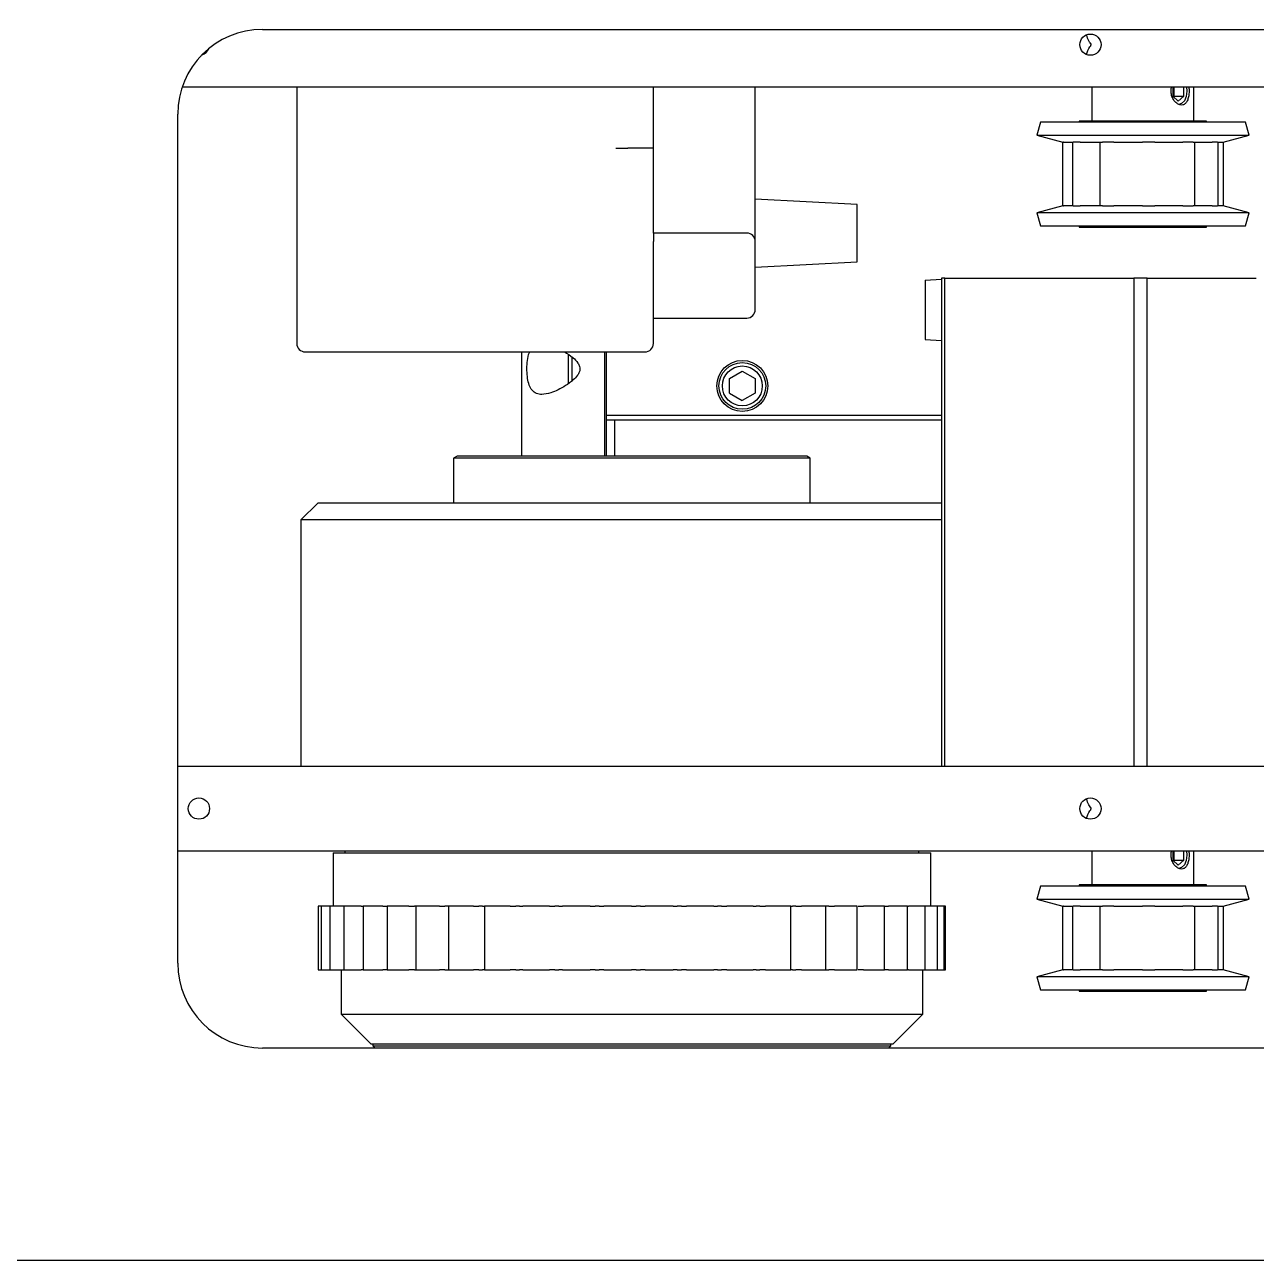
# Model space of a CAD drawing. Extents: x 500 to 100500, y -14500 to 21140.
# Drawn here: x 13633.2 to 13778.3, y -9829 to -9683.5 of the extents above; entities that cross this region are included whole.
import ezdxf

# ---------------------------------------------------------------- set-up
doc = ezdxf.new("R2010")
doc.units = 0
doc.linetypes.add('CENTER', pattern=[10.16, 6.35, -1.27, 1.27, -1.27])
doc.layers.get('0').update_dxf_attribs({"linetype": 'CONTINUOUS'})
doc.layers.add('Center', color=1, linetype='CENTER')
doc.layers.add('D', color=7, linetype='CONTINUOUS')

# ---------------------------------------------------------------- blocks, each defined once
blk = doc.blocks.new('KJVision R')
at = {"color": 2, "linetype": 'Continuous', "lineweight": 25}
for p, q in [((10094.4, -70940.14, 54.87), (10294.4, -70940.14, 54.87)), ((10227.9, -70946.93, 54.87), (10085, -70946.93, 54.87)), ((10098.43, -70946.93, 54.87), (10098.43, -70953.14, 54.87)), ((10140.43, -70964.14, 54.87), (10140.43, -70946.93, 54.87)), ((10152.43, -70965.14, 54.87), (10152.43, -70946.93, 54.87)), ((10192.08, -70946.93, 54.87), (10192.08, -70950.93, 54.87)), ((10201.59, -70946.93, 54.87), (10201.59, -70948, 54.87)), ((10201.76, -70947.43, 54.87), (10201.76, -70946.93, 54.87)), ((10202.9, -70948, 54.87), (10202.9, -70946.93, 54.87)), ((10204.08, -70950.93, 54.87), (10204.08, -70946.93, 54.87)), ((10201.59, -70948, 54.87), (10202.25, -70948.58, 54.87)), ((10201.68, -70948.08, 54.87), (10201.76, -70948, 54.87)), ((10201.76, -70948, 54.87), (10201.76, -70947.43, 54.87)), ((10201.76, -70948, 54.87), (10202.9, -70948, 54.87)), ((10202.25, -70948.58, 54.87), (10202.9, -70948, 54.87)), ((10203.12, -70948.24, 54.87), (10203.13, -70948.22, 54.87)), ((10084.4, -71050.14, 54.87), (10084.4, -70950.14, 54.87)), ((10186, -70951.06, 54.87), (10185.58, -70952.61, 54.87)), ((10210.17, -70951.06, 54.87), (10186, -70951.06, 54.87)), ((10190.58, -70950.93, 54.87), (10190.58, -70951.06, 54.87)), ((10205.58, -70950.93, 54.87), (10190.58, -70950.93, 54.87)), ((10205.58, -70951.06, 54.87), (10205.58, -70950.93, 54.87)), ((10210.58, -70952.61, 54.87), (10210.17, -70951.06, 54.87)), ((10185.58, -70952.61, 54.87), (10188.63, -70953.43, 54.87)), ((10185.58, -70952.61, 54.87), (10210.58, -70952.61, 54.87)), ((10207.53, -70953.43, 54.87), (10210.58, -70952.61, 54.87)), ((10136.01, -70954.14, 54.87), (10137.43, -70954.14, 54.87)), ((10140.43, -70954.14, 54.87), (10137.43, -70954.14, 54.87)), ((10188.74, -70953.43, 54.87), (10188.63, -70953.43, 54.87)), ((10188.63, -70960.93, 54.87), (10188.63, -70953.43, 54.87)), ((10188.74, -70953.43, 54.87), (10189.88, -70953.43, 54.87)), ((10189.8, -70953.43, 54.87), (10189.8, -70960.93, 54.87)), ((10190.7, -70953.43, 54.87), (10189.88, -70953.43, 54.87)), ((10190.7, -70953.43, 54.87), (10193.32, -70953.43, 54.87)), ((10193.02, -70953.43, 54.87), (10193.02, -70960.93, 54.87)), ((10194.64, -70953.43, 54.87), (10193.32, -70953.43, 54.87)), ((10194.64, -70953.43, 54.87), (10198.04, -70953.43, 54.87)), ((10199.5, -70953.43, 54.87), (10198.04, -70953.43, 54.87)), ((10199.5, -70953.43, 54.87), (10202.77, -70953.43, 54.87)), ((10203.98, -70953.43, 54.87), (10202.77, -70953.43, 54.87)), ((10203.98, -70953.43, 54.87), (10206.24, -70953.43, 54.87)), ((10204.21, -70960.93, 54.87), (10204.21, -70953.43, 54.87)), ((10206.88, -70953.43, 54.87), (10206.24, -70953.43, 54.87)), ((10206.88, -70953.43, 54.87), (10207.53, -70953.43, 54.87)), ((10206.93, -70960.93, 54.87), (10206.93, -70953.43, 54.87)), ((10207.53, -70953.43, 54.87), (10207.53, -70960.93, 54.87)), ((10098.43, -70954.87, 54.87), (10098.43, -70977.14, 54.87)), ((10164.43, -70960.77, 54.87), (10152.43, -70960.14, 54.87)), ((10164.43, -70967.51, 54.87), (10164.43, -70960.77, 54.87)), ((10188.63, -70960.93, 54.87), (10185.58, -70961.74, 54.87)), ((10185.58, -70961.74, 54.87), (10186, -70963.29, 54.87)), ((10210.58, -70961.74, 54.87), (10185.58, -70961.74, 54.87)), ((10188.63, -70960.93, 54.87), (10188.74, -70960.93, 54.87)), ((10189.88, -70960.93, 54.87), (10188.74, -70960.93, 54.87)), ((10189.88, -70960.93, 54.87), (10190.7, -70960.93, 54.87)), ((10193.32, -70960.93, 54.87), (10190.7, -70960.93, 54.87)), ((10193.32, -70960.93, 54.87), (10194.64, -70960.93, 54.87)), ((10198.04, -70960.93, 54.87), (10194.64, -70960.93, 54.87)), ((10198.04, -70960.93, 54.87), (10199.5, -70960.93, 54.87)), ((10202.77, -70960.93, 54.87), (10199.5, -70960.93, 54.87)), ((10202.77, -70960.93, 54.87), (10203.98, -70960.93, 54.87)), ((10206.24, -70960.93, 54.87), (10203.98, -70960.93, 54.87)), ((10206.24, -70960.93, 54.87), (10206.88, -70960.93, 54.87)), ((10207.53, -70960.93, 54.87), (10206.88, -70960.93, 54.87)), ((10210.58, -70961.74, 54.87), (10207.53, -70960.93, 54.87)), ((10210.17, -70963.29, 54.87), (10210.58, -70961.74, 54.87)), ((10140.43, -70964.14, 54.87), (10140.43, -70965.14, 54.87)), ((10151.43, -70964.14, 54.87), (10140.43, -70964.14, 54.87)), ((10186, -70963.29, 54.87), (10210.17, -70963.29, 54.87)), ((10190.58, -70963.29, 54.87), (10190.58, -70963.43, 54.87)), ((10190.58, -70963.43, 54.87), (10205.58, -70963.43, 54.87)), ((10205.58, -70963.43, 54.87), (10205.58, -70963.29, 54.87)), ((10140.43, -70973.14, 54.87), (10140.43, -70965.14, 54.87)), ((10152.43, -70973.14, 54.87), (10152.43, -70965.14, 54.87)), ((10152.43, -70968.14, 54.87), (10164.43, -70967.51, 54.87)), ((10172.44, -70969.69, 54.87), (10174.34, -70969.57, 54.87)), ((10172.44, -70969.69, 54.87), (10172.44, -70976.66, 54.87)), ((10174.34, -70969.43, 54.87), (10174.34, -71026.93, 54.87)), ((10174.76, -70969.43, 54.87), (10174.34, -70969.43, 54.87)), ((10174.76, -71026.93, 54.87), (10174.76, -70969.43, 54.87)), ((10174.76, -70969.43, 54.87), (10197.01, -70969.43, 54.87)), ((10197.01, -70969.43, 54.87), (10197.01, -71026.93, 54.87)), ((10198.59, -70969.43, 54.87), (10197.01, -70969.43, 54.87)), ((10198.59, -71026.93, 54.87), (10198.59, -70969.43, 54.87)), ((10198.59, -70969.43, 54.87), (10211.43, -70969.43, 54.87)), ((10140.43, -70974.14, 54.87), (10140.43, -70973.14, 54.87)), ((10140.43, -70977.14, 54.87), (10140.43, -70974.14, 54.87)), ((10140.43, -70974.14, 54.87), (10151.43, -70974.14, 54.87)), ((10172.44, -70976.66, 54.87), (10174.34, -70976.78, 54.87)), ((10101.43, -70978.14, 54.87), (10137.43, -70978.14, 54.87)), ((10124.9, -70978.14, 54.87), (10124.9, -70990.43, 54.87)), ((10130.4, -70978.42, 54.87), (10130.4, -70981.88, 54.87)), ((10130.8, -70978.68, 54.87), (10130.8, -70981.6, 54.87)), ((10134.7, -70990.43, 54.87), (10134.7, -70978.14, 54.87)), ((10134.9, -70985.64, 54.87), (10134.9, -70978.14, 54.87)), ((10149.4, -70981.27, 54.87), (10150.9, -70980.4, 54.87)), ((10150.9, -70980.4, 54.87), (10152.4, -70981.27, 54.87)), ((10149.4, -70983, 54.87), (10149.4, -70981.27, 54.87)), ((10152.4, -70981.27, 54.87), (10152.4, -70983, 54.87)), ((10149.4, -70983, 54.87), (10150.9, -70983.87, 54.87)), ((10152.4, -70983, 54.87), (10150.9, -70983.87, 54.87)), ((10134.9, -70986.14, 54.87), (10134.9, -70985.64, 54.87)), ((10174.34, -70985.64, 54.87), (10134.9, -70985.64, 54.87)), ((10134.9, -70990.43, 54.87), (10134.9, -70986.14, 54.87)), ((10134.9, -70986.14, 54.87), (10135.9, -70986.14, 54.87)), ((10135.9, -70986.14, 54.87), (10174.34, -70986.14, 54.87)), ((10135.9, -70990.43, 54.87), (10135.9, -70986.14, 54.87)), ((10117.3, -70990.43, 54.87), (10116.9, -70990.66, 54.87)), ((10116.9, -70990.66, 54.87), (10116.9, -70995.93, 54.87)), ((10158.9, -70990.66, 54.87), (10116.9, -70990.66, 54.87)), ((10136.93, -70990.43, 54.87), (10117.3, -70990.43, 54.87)), ((10158.49, -70990.43, 54.87), (10136.93, -70990.43, 54.87)), ((10158.9, -70990.66, 54.87), (10158.49, -70990.43, 54.87)), ((10158.9, -70995.93, 54.87), (10158.9, -70990.66, 54.87)), ((10100.9, -70995.93, 54.87), (10098.9, -70997.93, 54.87)), ((10137.9, -70995.93, 54.87), (10100.9, -70995.93, 54.87)), ((10174.34, -70995.93, 54.87), (10137.9, -70995.93, 54.87)), ((10098.9, -70997.93, 54.87), (10098.9, -71026.93, 54.87)), ((10174.34, -70997.93, 54.87), (10098.9, -70997.93, 54.87)), ((10084.4, -71026.93, 54.87), (10227.9, -71026.93, 54.87)), ((10227.9, -71036.93, 54.87), (10084.4, -71036.93, 54.87)), ((10102.7, -71037.13, 54.87), (10102.7, -71043.43, 54.87)), ((10102.7, -71037.13, 54.87), (10136.24, -71037.13, 54.87)), ((10104.1, -71036.93, 54.87), (10104.1, -71037.13, 54.87)), ((10136.24, -71037.13, 54.87), (10173.1, -71037.13, 54.87)), ((10171.7, -71037.13, 54.87), (10171.7, -71036.93, 54.87)), ((10173.1, -71043.43, 54.87), (10173.1, -71037.13, 54.87)), ((10192.08, -71036.93, 54.87), (10192.08, -71040.93, 54.87)), ((10201.59, -71036.93, 54.87), (10201.59, -71038, 54.87)), ((10201.76, -71037.43, 54.87), (10201.76, -71036.93, 54.87)), ((10201.76, -71038, 54.87), (10201.76, -71037.43, 54.87)), ((10202.9, -71038, 54.87), (10202.9, -71036.93, 54.87)), ((10204.08, -71040.93, 54.87), (10204.08, -71036.93, 54.87)), ((10201.59, -71038, 54.87), (10202.25, -71038.58, 54.87)), ((10201.68, -71038.08, 54.87), (10201.76, -71038, 54.87)), ((10201.76, -71038, 54.87), (10202.9, -71038, 54.87)), ((10202.25, -71038.58, 54.87), (10202.9, -71038, 54.87)), ((10203.12, -71038.24, 54.87), (10203.13, -71038.22, 54.87)), ((10186, -71041.06, 54.87), (10185.58, -71042.61, 54.87)), ((10210.17, -71041.06, 54.87), (10186, -71041.06, 54.87)), ((10190.58, -71040.93, 54.87), (10190.58, -71041.06, 54.87)), ((10205.58, -71040.93, 54.87), (10190.58, -71040.93, 54.87)), ((10205.58, -71041.06, 54.87), (10205.58, -71040.93, 54.87)), ((10210.58, -71042.61, 54.87), (10210.17, -71041.06, 54.87)), ((10185.58, -71042.61, 54.87), (10188.63, -71043.43, 54.87)), ((10185.58, -71042.61, 54.87), (10210.58, -71042.61, 54.87)), ((10207.53, -71043.43, 54.87), (10210.58, -71042.61, 54.87)), ((10100.96, -71043.43, 54.87), (10100.96, -71050.93, 54.87)), ((10101, -71043.43, 54.87), (10100.96, -71043.43, 54.87)), ((10101.29, -71043.43, 54.87), (10101, -71043.43, 54.87)), ((10101.29, -71043.43, 54.87), (10101.29, -71050.93, 54.87)), ((10101.3, -71043.43, 54.87), (10101.29, -71043.43, 54.87)), ((10101.56, -71043.43, 54.87), (10101.3, -71043.43, 54.87)), ((10102.03, -71043.43, 54.87), (10101.56, -71043.43, 54.87)), ((10102.3, -71043.43, 54.87), (10102.03, -71043.43, 54.87)), ((10102.3, -71043.43, 54.87), (10102.3, -71050.93, 54.87)), ((10102.32, -71043.43, 54.87), (10102.3, -71043.43, 54.87)), ((10102.8, -71043.43, 54.87), (10102.32, -71043.43, 54.87)), ((10103.34, -71043.43, 54.87), (10102.8, -71043.43, 54.87)), ((10103.95, -71043.43, 54.87), (10103.34, -71043.43, 54.87)), ((10103.95, -71043.43, 54.87), (10103.95, -71050.93, 54.87)), ((10104, -71043.43, 54.87), (10103.95, -71043.43, 54.87)), ((10104.7, -71043.43, 54.87), (10104, -71043.43, 54.87)), ((10105.28, -71043.43, 54.87), (10104.7, -71043.43, 54.87)), ((10106.01, -71043.43, 54.87), (10105.28, -71043.43, 54.87)), ((10106.01, -71043.43, 54.87), (10106.23, -71043.43, 54.87)), ((10106.23, -71043.43, 54.87), (10106.23, -71050.93, 54.87)), ((10106.31, -71043.43, 54.87), (10106.23, -71043.43, 54.87)), ((10107.21, -71043.43, 54.87), (10106.31, -71043.43, 54.87)), ((10107.84, -71043.43, 54.87), (10107.21, -71043.43, 54.87)), ((10108.55, -71043.43, 54.87), (10107.84, -71043.43, 54.87)), ((10108.55, -71043.43, 54.87), (10109.08, -71043.43, 54.87)), ((10109.08, -71043.43, 54.87), (10109.08, -71050.93, 54.87)), ((10109.22, -71043.43, 54.87), (10109.08, -71043.43, 54.87)), ((10110.3, -71043.43, 54.87), (10109.22, -71043.43, 54.87)), ((10110.95, -71043.43, 54.87), (10110.3, -71043.43, 54.87)), ((10111.64, -71043.43, 54.87), (10110.95, -71043.43, 54.87)), ((10111.64, -71043.43, 54.87), (10112.28, -71043.43, 54.87)), ((10112.46, -71043.43, 54.87), (10112.28, -71043.43, 54.87)), ((10112.46, -71043.43, 54.87), (10112.46, -71050.93, 54.87)), ((10112.65, -71043.43, 54.87), (10112.46, -71043.43, 54.87)), ((10113.89, -71043.43, 54.87), (10112.65, -71043.43, 54.87)), ((10114.57, -71043.43, 54.87), (10113.89, -71043.43, 54.87)), ((10115.22, -71043.43, 54.87), (10114.57, -71043.43, 54.87)), ((10115.22, -71043.43, 54.87), (10115.87, -71043.43, 54.87)), ((10116.26, -71043.43, 54.87), (10115.87, -71043.43, 54.87)), ((10116.26, -71043.43, 54.87), (10116.3, -71043.43, 54.87)), ((10116.3, -71043.43, 54.87), (10116.3, -71050.93, 54.87)), ((10116.56, -71043.43, 54.87), (10116.3, -71043.43, 54.87)), ((10117.94, -71043.43, 54.87), (10116.56, -71043.43, 54.87)), ((10118.62, -71043.43, 54.87), (10117.94, -71043.43, 54.87)), ((10119.22, -71043.43, 54.87), (10118.62, -71043.43, 54.87)), ((10119.22, -71043.43, 54.87), (10119.87, -71043.43, 54.87)), ((10120.3, -71043.43, 54.87), (10119.87, -71043.43, 54.87)), ((10120.3, -71043.43, 54.87), (10120.54, -71043.43, 54.87)), ((10120.54, -71043.43, 54.87), (10120.54, -71050.93, 54.87)), ((10120.86, -71043.43, 54.87), (10120.54, -71043.43, 54.87)), ((10122.36, -71043.43, 54.87), (10120.86, -71043.43, 54.87)), ((10123.03, -71043.43, 54.87), (10122.36, -71043.43, 54.87)), ((10123.56, -71043.43, 54.87), (10123.03, -71043.43, 54.87)), ((10123.56, -71043.43, 54.87), (10124.21, -71043.43, 54.87)), ((10124.66, -71043.43, 54.87), (10124.21, -71043.43, 54.87)), ((10124.66, -71043.43, 54.87), (10125.05, -71043.43, 54.87)), ((10125.08, -71043.43, 54.87), (10125.05, -71043.43, 54.87)), ((10125.49, -71043.43, 54.87), (10125.08, -71043.43, 54.87)), ((10127.07, -71043.43, 54.87), (10125.49, -71043.43, 54.87)), ((10127.72, -71043.43, 54.87), (10127.07, -71043.43, 54.87)), ((10128.18, -71043.43, 54.87), (10127.72, -71043.43, 54.87)), ((10128.18, -71043.43, 54.87), (10128.81, -71043.43, 54.87)), ((10129.28, -71043.43, 54.87), (10128.81, -71043.43, 54.87)), ((10129.28, -71043.43, 54.87), (10129.73, -71043.43, 54.87)), ((10129.86, -71043.43, 54.87), (10129.73, -71043.43, 54.87)), ((10130.34, -71043.43, 54.87), (10129.86, -71043.43, 54.87)), ((10131.98, -71043.43, 54.87), (10130.34, -71043.43, 54.87)), ((10132.59, -71043.43, 54.87), (10131.98, -71043.43, 54.87)), ((10132.97, -71043.43, 54.87), (10132.59, -71043.43, 54.87)), ((10132.97, -71043.43, 54.87), (10133.57, -71043.43, 54.87)), ((10134.05, -71043.43, 54.87), (10133.57, -71043.43, 54.87)), ((10134.05, -71043.43, 54.87), (10134.57, -71043.43, 54.87)), ((10134.8, -71043.43, 54.87), (10134.57, -71043.43, 54.87)), ((10135.33, -71043.43, 54.87), (10134.8, -71043.43, 54.87)), ((10136.99, -71043.43, 54.87), (10135.33, -71043.43, 54.87)), ((10137.57, -71043.43, 54.87), (10136.99, -71043.43, 54.87)), ((10137.86, -71043.43, 54.87), (10137.57, -71043.43, 54.87)), ((10137.86, -71043.43, 54.87), (10138.41, -71043.43, 54.87)), ((10138.9, -71043.43, 54.87), (10138.41, -71043.43, 54.87)), ((10138.9, -71043.43, 54.87), (10139.46, -71043.43, 54.87)), ((10139.78, -71043.43, 54.87), (10139.46, -71043.43, 54.87)), ((10140.37, -71043.43, 54.87), (10139.78, -71043.43, 54.87)), ((10142.03, -71043.43, 54.87), (10140.37, -71043.43, 54.87)), ((10142.55, -71043.43, 54.87), (10142.03, -71043.43, 54.87)), ((10142.75, -71043.43, 54.87), (10142.55, -71043.43, 54.87)), ((10142.75, -71043.43, 54.87), (10143.24, -71043.43, 54.87)), ((10143.73, -71043.43, 54.87), (10143.24, -71043.43, 54.87)), ((10143.73, -71043.43, 54.87), (10144.33, -71043.43, 54.87)), ((10144.74, -71043.43, 54.87), (10144.33, -71043.43, 54.87)), ((10145.37, -71043.43, 54.87), (10144.74, -71043.43, 54.87)), ((10146.99, -71043.43, 54.87), (10145.37, -71043.43, 54.87)), ((10147.44, -71043.43, 54.87), (10146.99, -71043.43, 54.87)), ((10147.55, -71043.43, 54.87), (10147.44, -71043.43, 54.87)), ((10147.55, -71043.43, 54.87), (10147.98, -71043.43, 54.87)), ((10148.45, -71043.43, 54.87), (10147.98, -71043.43, 54.87)), ((10148.45, -71043.43, 54.87), (10149.08, -71043.43, 54.87)), ((10149.57, -71043.43, 54.87), (10149.08, -71043.43, 54.87)), ((10150.22, -71043.43, 54.87), (10149.57, -71043.43, 54.87)), ((10151.78, -71043.43, 54.87), (10150.22, -71043.43, 54.87)), ((10152.16, -71043.43, 54.87), (10151.78, -71043.43, 54.87)), ((10152.16, -71043.43, 54.87), (10152.16, -71043.43, 54.87)), ((10152.16, -71043.43, 54.87), (10152.52, -71043.43, 54.87)), ((10152.97, -71043.43, 54.87), (10152.52, -71043.43, 54.87)), ((10152.97, -71043.43, 54.87), (10153.62, -71043.43, 54.87)), ((10154.17, -71043.43, 54.87), (10153.62, -71043.43, 54.87)), ((10154.85, -71043.43, 54.87), (10154.17, -71043.43, 54.87)), ((10156.31, -71043.43, 54.87), (10154.85, -71043.43, 54.87)), ((10156.62, -71043.43, 54.87), (10156.31, -71043.43, 54.87)), ((10156.62, -71050.93, 54.87), (10156.62, -71043.43, 54.87)), ((10156.62, -71043.43, 54.87), (10156.8, -71043.43, 54.87)), ((10157.21, -71043.43, 54.87), (10156.8, -71043.43, 54.87)), ((10157.21, -71043.43, 54.87), (10157.87, -71043.43, 54.87)), ((10158.48, -71043.43, 54.87), (10157.87, -71043.43, 54.87)), ((10159.16, -71043.43, 54.87), (10158.48, -71043.43, 54.87)), ((10160.5, -71043.43, 54.87), (10159.16, -71043.43, 54.87)), ((10160.74, -71043.43, 54.87), (10160.5, -71043.43, 54.87)), ((10161.09, -71043.43, 54.87), (10160.72, -71043.43, 54.87)), ((10160.74, -71050.93, 54.87), (10160.74, -71043.43, 54.87)), ((10161.09, -71043.43, 54.87), (10161.74, -71043.43, 54.87)), ((10162.4, -71043.43, 54.87), (10161.74, -71043.43, 54.87)), ((10163.07, -71043.43, 54.87), (10162.4, -71043.43, 54.87)), ((10164.27, -71043.43, 54.87), (10163.07, -71043.43, 54.87)), ((10164.44, -71043.43, 54.87), (10164.27, -71043.43, 54.87)), ((10164.44, -71050.93, 54.87), (10164.44, -71043.43, 54.87)), ((10164.54, -71043.43, 54.87), (10165.17, -71043.43, 54.87)), ((10165.87, -71043.43, 54.87), (10165.17, -71043.43, 54.87)), ((10166.52, -71043.43, 54.87), (10165.87, -71043.43, 54.87)), ((10167.54, -71043.43, 54.87), (10166.52, -71043.43, 54.87)), ((10167.66, -71043.43, 54.87), (10167.54, -71043.43, 54.87)), ((10167.66, -71050.93, 54.87), (10167.66, -71043.43, 54.87)), ((10167.66, -71043.43, 54.87), (10168.1, -71043.43, 54.87)), ((10168.81, -71043.43, 54.87), (10168.1, -71043.43, 54.87)), ((10169.43, -71043.43, 54.87), (10168.81, -71043.43, 54.87)), ((10170.27, -71043.43, 54.87), (10169.43, -71043.43, 54.87)), ((10170.34, -71043.43, 54.87), (10170.27, -71043.43, 54.87)), ((10170.34, -71050.93, 54.87), (10170.34, -71043.43, 54.87)), ((10170.34, -71043.43, 54.87), (10170.46, -71043.43, 54.87)), ((10171.18, -71043.43, 54.87), (10170.46, -71043.43, 54.87)), ((10171.76, -71043.43, 54.87), (10171.18, -71043.43, 54.87)), ((10172.39, -71043.43, 54.87), (10171.76, -71043.43, 54.87)), ((10172.43, -71043.43, 54.87), (10172.39, -71043.43, 54.87)), ((10172.43, -71050.93, 54.87), (10172.43, -71043.43, 54.87)), ((10172.93, -71043.43, 54.87), (10172.43, -71043.43, 54.87)), ((10173.45, -71043.43, 54.87), (10172.93, -71043.43, 54.87)), ((10173.86, -71043.43, 54.87), (10173.45, -71043.43, 54.87)), ((10173.88, -71043.43, 54.87), (10173.86, -71043.43, 54.87)), ((10173.88, -71050.93, 54.87), (10173.88, -71043.43, 54.87)), ((10174.03, -71043.43, 54.87), (10173.88, -71043.43, 54.87)), ((10174.48, -71043.43, 54.87), (10174.03, -71043.43, 54.87)), ((10174.67, -71043.43, 54.87), (10174.48, -71043.43, 54.87)), ((10174.67, -71050.93, 54.87), (10174.67, -71043.43, 54.87)), ((10174.67, -71043.43, 54.87), (10174.67, -71043.43, 54.87)), ((10174.83, -71043.43, 54.87), (10174.67, -71043.43, 54.87)), ((10174.83, -71050.93, 54.87), (10174.83, -71043.43, 54.87)), ((10188.74, -71043.43, 54.87), (10188.63, -71043.43, 54.87)), ((10188.63, -71050.93, 54.87), (10188.63, -71043.43, 54.87)), ((10188.74, -71043.43, 54.87), (10189.88, -71043.43, 54.87)), ((10189.8, -71043.43, 54.87), (10189.8, -71050.93, 54.87)), ((10190.7, -71043.43, 54.87), (10189.88, -71043.43, 54.87)), ((10190.7, -71043.43, 54.87), (10193.32, -71043.43, 54.87)), ((10193.02, -71043.43, 54.87), (10193.02, -71050.93, 54.87)), ((10194.64, -71043.43, 54.87), (10193.32, -71043.43, 54.87)), ((10194.64, -71043.43, 54.87), (10198.04, -71043.43, 54.87)), ((10199.5, -71043.43, 54.87), (10198.04, -71043.43, 54.87)), ((10199.5, -71043.43, 54.87), (10202.77, -71043.43, 54.87)), ((10203.98, -71043.43, 54.87), (10202.77, -71043.43, 54.87)), ((10203.98, -71043.43, 54.87), (10206.24, -71043.43, 54.87)), ((10204.21, -71050.93, 54.87), (10204.21, -71043.43, 54.87)), ((10206.88, -71043.43, 54.87), (10206.24, -71043.43, 54.87)), ((10206.88, -71043.43, 54.87), (10207.53, -71043.43, 54.87)), ((10206.93, -71050.93, 54.87), (10206.93, -71043.43, 54.87)), ((10207.53, -71043.43, 54.87), (10207.53, -71050.93, 54.87)), ((10100.96, -71050.93, 54.87), (10101, -71050.93, 54.87)), ((10101, -71050.93, 54.87), (10101.29, -71050.93, 54.87)), ((10101.29, -71050.93, 54.87), (10101.3, -71050.93, 54.87)), ((10101.3, -71050.93, 54.87), (10101.56, -71050.93, 54.87)), ((10101.56, -71050.93, 54.87), (10102.03, -71050.93, 54.87)), ((10102.03, -71050.93, 54.87), (10102.3, -71050.93, 54.87)), ((10102.3, -71050.93, 54.87), (10102.32, -71050.93, 54.87)), ((10102.32, -71050.93, 54.87), (10102.8, -71050.93, 54.87)), ((10102.8, -71050.93, 54.87), (10103.34, -71050.93, 54.87)), ((10103.34, -71050.93, 54.87), (10103.95, -71050.93, 54.87)), ((10103.65, -71050.93, 54.87), (10103.65, -71056.13, 54.87)), ((10103.95, -71050.93, 54.87), (10104, -71050.93, 54.87)), ((10104, -71050.93, 54.87), (10104.7, -71050.93, 54.87)), ((10104.7, -71050.93, 54.87), (10105.28, -71050.93, 54.87)), ((10105.28, -71050.93, 54.87), (10106.01, -71050.93, 54.87)), ((10106.23, -71050.93, 54.87), (10106.01, -71050.93, 54.87)), ((10106.23, -71050.93, 54.87), (10106.31, -71050.93, 54.87)), ((10106.31, -71050.93, 54.87), (10107.21, -71050.93, 54.87)), ((10107.21, -71050.93, 54.87), (10107.84, -71050.93, 54.87)), ((10107.84, -71050.93, 54.87), (10108.55, -71050.93, 54.87)), ((10109.08, -71050.93, 54.87), (10108.55, -71050.93, 54.87)), ((10109.08, -71050.93, 54.87), (10109.22, -71050.93, 54.87)), ((10109.22, -71050.93, 54.87), (10110.3, -71050.93, 54.87)), ((10110.3, -71050.93, 54.87), (10110.95, -71050.93, 54.87)), ((10110.95, -71050.93, 54.87), (10111.64, -71050.93, 54.87)), ((10112.28, -71050.93, 54.87), (10111.64, -71050.93, 54.87)), ((10112.28, -71050.93, 54.87), (10112.46, -71050.93, 54.87)), ((10112.46, -71050.93, 54.87), (10112.65, -71050.93, 54.87)), ((10112.65, -71050.93, 54.87), (10113.89, -71050.93, 54.87)), ((10113.89, -71050.93, 54.87), (10114.57, -71050.93, 54.87)), ((10114.57, -71050.93, 54.87), (10115.22, -71050.93, 54.87)), ((10115.87, -71050.93, 54.87), (10115.22, -71050.93, 54.87)), ((10115.87, -71050.93, 54.87), (10116.26, -71050.93, 54.87)), ((10116.3, -71050.93, 54.87), (10116.26, -71050.93, 54.87)), ((10116.3, -71050.93, 54.87), (10116.56, -71050.93, 54.87)), ((10116.56, -71050.93, 54.87), (10117.94, -71050.93, 54.87)), ((10117.94, -71050.93, 54.87), (10118.62, -71050.93, 54.87)), ((10118.62, -71050.93, 54.87), (10119.22, -71050.93, 54.87)), ((10119.87, -71050.93, 54.87), (10119.22, -71050.93, 54.87)), ((10119.87, -71050.93, 54.87), (10120.3, -71050.93, 54.87)), ((10120.54, -71050.93, 54.87), (10120.3, -71050.93, 54.87)), ((10120.54, -71050.93, 54.87), (10120.86, -71050.93, 54.87)), ((10120.86, -71050.93, 54.87), (10122.36, -71050.93, 54.87)), ((10122.36, -71050.93, 54.87), (10123.03, -71050.93, 54.87)), ((10123.03, -71050.93, 54.87), (10123.56, -71050.93, 54.87)), ((10124.21, -71050.93, 54.87), (10123.56, -71050.93, 54.87)), ((10124.21, -71050.93, 54.87), (10124.66, -71050.93, 54.87)), ((10125.05, -71050.93, 54.87), (10124.66, -71050.93, 54.87)), ((10125.05, -71050.93, 54.87), (10125.08, -71050.93, 54.87)), ((10125.08, -71050.93, 54.87), (10125.49, -71050.93, 54.87)), ((10125.49, -71050.93, 54.87), (10127.07, -71050.93, 54.87)), ((10127.07, -71050.93, 54.87), (10127.72, -71050.93, 54.87)), ((10127.72, -71050.93, 54.87), (10128.18, -71050.93, 54.87)), ((10128.81, -71050.93, 54.87), (10128.18, -71050.93, 54.87)), ((10128.81, -71050.93, 54.87), (10129.28, -71050.93, 54.87)), ((10129.73, -71050.93, 54.87), (10129.28, -71050.93, 54.87)), ((10129.73, -71050.93, 54.87), (10129.86, -71050.93, 54.87)), ((10129.86, -71050.93, 54.87), (10130.34, -71050.93, 54.87)), ((10130.34, -71050.93, 54.87), (10131.98, -71050.93, 54.87)), ((10131.98, -71050.93, 54.87), (10132.59, -71050.93, 54.87)), ((10132.59, -71050.93, 54.87), (10132.97, -71050.93, 54.87)), ((10133.57, -71050.93, 54.87), (10132.97, -71050.93, 54.87)), ((10133.57, -71050.93, 54.87), (10134.05, -71050.93, 54.87)), ((10134.57, -71050.93, 54.87), (10134.05, -71050.93, 54.87)), ((10134.57, -71050.93, 54.87), (10134.8, -71050.93, 54.87)), ((10134.8, -71050.93, 54.87), (10135.33, -71050.93, 54.87)), ((10135.33, -71050.93, 54.87), (10136.99, -71050.93, 54.87)), ((10136.99, -71050.93, 54.87), (10137.57, -71050.93, 54.87)), ((10137.57, -71050.93, 54.87), (10137.86, -71050.93, 54.87)), ((10138.41, -71050.93, 54.87), (10137.86, -71050.93, 54.87)), ((10138.41, -71050.93, 54.87), (10138.9, -71050.93, 54.87)), ((10139.46, -71050.93, 54.87), (10138.9, -71050.93, 54.87)), ((10139.46, -71050.93, 54.87), (10139.78, -71050.93, 54.87)), ((10139.78, -71050.93, 54.87), (10140.37, -71050.93, 54.87)), ((10140.37, -71050.93, 54.87), (10142.03, -71050.93, 54.87)), ((10142.03, -71050.93, 54.87), (10142.55, -71050.93, 54.87)), ((10142.55, -71050.93, 54.87), (10142.75, -71050.93, 54.87)), ((10143.24, -71050.93, 54.87), (10142.75, -71050.93, 54.87)), ((10143.24, -71050.93, 54.87), (10143.73, -71050.93, 54.87)), ((10144.33, -71050.93, 54.87), (10143.73, -71050.93, 54.87)), ((10144.33, -71050.93, 54.87), (10144.74, -71050.93, 54.87)), ((10144.74, -71050.93, 54.87), (10145.37, -71050.93, 54.87)), ((10145.37, -71050.93, 54.87), (10146.99, -71050.93, 54.87)), ((10146.99, -71050.93, 54.87), (10147.44, -71050.93, 54.87)), ((10147.44, -71050.93, 54.87), (10147.55, -71050.93, 54.87)), ((10147.98, -71050.93, 54.87), (10147.55, -71050.93, 54.87)), ((10147.98, -71050.93, 54.87), (10148.45, -71050.93, 54.87)), ((10149.08, -71050.93, 54.87), (10148.45, -71050.93, 54.87)), ((10149.08, -71050.93, 54.87), (10149.57, -71050.93, 54.87)), ((10149.57, -71050.93, 54.87), (10150.22, -71050.93, 54.87)), ((10150.22, -71050.93, 54.87), (10151.78, -71050.93, 54.87)), ((10151.78, -71050.93, 54.87), (10152.16, -71050.93, 54.87)), ((10152.16, -71050.93, 54.87), (10152.16, -71050.93, 54.87)), ((10152.52, -71050.93, 54.87), (10152.16, -71050.93, 54.87)), ((10152.52, -71050.93, 54.87), (10152.97, -71050.93, 54.87)), ((10153.62, -71050.93, 54.87), (10152.97, -71050.93, 54.87)), ((10153.62, -71050.93, 54.87), (10154.17, -71050.93, 54.87)), ((10154.17, -71050.93, 54.87), (10154.85, -71050.93, 54.87)), ((10154.85, -71050.93, 54.87), (10156.31, -71050.93, 54.87)), ((10156.31, -71050.93, 54.87), (10156.62, -71050.93, 54.87)), ((10156.8, -71050.93, 54.87), (10156.62, -71050.93, 54.87)), ((10156.8, -71050.93, 54.87), (10157.21, -71050.93, 54.87)), ((10157.87, -71050.93, 54.87), (10157.21, -71050.93, 54.87)), ((10157.87, -71050.93, 54.87), (10158.48, -71050.93, 54.87)), ((10158.48, -71050.93, 54.87), (10159.16, -71050.93, 54.87)), ((10159.16, -71050.93, 54.87), (10160.5, -71050.93, 54.87)), ((10160.5, -71050.93, 54.87), (10160.74, -71050.93, 54.87)), ((10160.72, -71050.93, 54.87), (10161.09, -71050.93, 54.87)), ((10161.74, -71050.93, 54.87), (10161.09, -71050.93, 54.87)), ((10161.74, -71050.93, 54.87), (10162.4, -71050.93, 54.87)), ((10162.4, -71050.93, 54.87), (10163.07, -71050.93, 54.87)), ((10163.07, -71050.93, 54.87), (10164.27, -71050.93, 54.87)), ((10164.27, -71050.93, 54.87), (10164.44, -71050.93, 54.87)), ((10165.17, -71050.93, 54.87), (10164.54, -71050.93, 54.87)), ((10165.17, -71050.93, 54.87), (10165.87, -71050.93, 54.87)), ((10165.87, -71050.93, 54.87), (10166.52, -71050.93, 54.87)), ((10166.52, -71050.93, 54.87), (10167.54, -71050.93, 54.87)), ((10167.54, -71050.93, 54.87), (10167.66, -71050.93, 54.87)), ((10168.1, -71050.93, 54.87), (10167.66, -71050.93, 54.87)), ((10168.1, -71050.93, 54.87), (10168.81, -71050.93, 54.87)), ((10168.81, -71050.93, 54.87), (10169.43, -71050.93, 54.87)), ((10169.43, -71050.93, 54.87), (10170.27, -71050.93, 54.87)), ((10170.27, -71050.93, 54.87), (10170.34, -71050.93, 54.87)), ((10170.46, -71050.93, 54.87), (10170.34, -71050.93, 54.87)), ((10170.46, -71050.93, 54.87), (10171.18, -71050.93, 54.87)), ((10171.18, -71050.93, 54.87), (10171.76, -71050.93, 54.87)), ((10171.76, -71050.93, 54.87), (10172.39, -71050.93, 54.87)), ((10172.15, -71056.13, 54.87), (10172.15, -71050.93, 54.87)), ((10172.39, -71050.93, 54.87), (10172.43, -71050.93, 54.87)), ((10172.43, -71050.93, 54.87), (10172.93, -71050.93, 54.87)), ((10172.93, -71050.93, 54.87), (10173.45, -71050.93, 54.87)), ((10173.45, -71050.93, 54.87), (10173.86, -71050.93, 54.87)), ((10173.86, -71050.93, 54.87), (10173.88, -71050.93, 54.87)), ((10173.88, -71050.93, 54.87), (10174.03, -71050.93, 54.87)), ((10174.03, -71050.93, 54.87), (10174.48, -71050.93, 54.87)), ((10174.48, -71050.93, 54.87), (10174.67, -71050.93, 54.87)), ((10174.67, -71050.93, 54.87), (10174.67, -71050.93, 54.87)), ((10174.67, -71050.93, 54.87), (10174.83, -71050.93, 54.87)), ((10188.63, -71050.93, 54.87), (10185.58, -71051.74, 54.87)), ((10185.58, -71051.74, 54.87), (10186, -71053.29, 54.87)), ((10210.58, -71051.74, 54.87), (10185.58, -71051.74, 54.87)), ((10188.63, -71050.93, 54.87), (10188.74, -71050.93, 54.87)), ((10189.88, -71050.93, 54.87), (10188.74, -71050.93, 54.87)), ((10189.88, -71050.93, 54.87), (10190.7, -71050.93, 54.87)), ((10193.32, -71050.93, 54.87), (10190.7, -71050.93, 54.87)), ((10193.32, -71050.93, 54.87), (10194.64, -71050.93, 54.87)), ((10198.04, -71050.93, 54.87), (10194.64, -71050.93, 54.87)), ((10198.04, -71050.93, 54.87), (10199.5, -71050.93, 54.87)), ((10202.77, -71050.93, 54.87), (10199.5, -71050.93, 54.87)), ((10202.77, -71050.93, 54.87), (10203.98, -71050.93, 54.87)), ((10206.24, -71050.93, 54.87), (10203.98, -71050.93, 54.87)), ((10206.24, -71050.93, 54.87), (10206.88, -71050.93, 54.87)), ((10207.53, -71050.93, 54.87), (10206.88, -71050.93, 54.87)), ((10210.58, -71051.74, 54.87), (10207.53, -71050.93, 54.87)), ((10210.17, -71053.29, 54.87), (10210.58, -71051.74, 54.87)), ((10186, -71053.29, 54.87), (10210.17, -71053.29, 54.87)), ((10190.58, -71053.29, 54.87), (10190.58, -71053.43, 54.87)), ((10190.58, -71053.43, 54.87), (10205.58, -71053.43, 54.87)), ((10205.58, -71053.43, 54.87), (10205.58, -71053.29, 54.87)), ((10103.65, -71056.13, 54.87), (10107.15, -71059.63, 54.87)), ((10103.65, -71056.13, 54.87), (10136.29, -71056.13, 54.87)), ((10136.29, -71056.13, 54.87), (10172.15, -71056.13, 54.87)), ((10168.65, -71059.63, 54.87), (10172.15, -71056.13, 54.87)), ((10294.4, -71060.14, 54.87), (10094.4, -71060.14, 54.87)), ((10107.15, -71059.63, 54.87), (10168.65, -71059.63, 54.87)), ((10107.4, -71059.63, 54.87), (10107.4, -71059.89, 54.87)), ((10107.4, -71059.89, 54.87), (10107.67, -71060.14, 54.87)), ((10107.4, -71059.89, 54.87), (10142.51, -71059.89, 54.87)), ((10142.51, -71059.89, 54.87), (10168.4, -71059.89, 54.87)), ((10168.12, -71060.14, 54.87), (10168.4, -71059.89, 54.87)), ((10168.4, -71059.89, 54.87), (10168.4, -71059.63, 54.87))]:
    blk.add_line(p, q, dxfattribs=at)
at = {"color": 2, "linetype": 'Continuous', "lineweight": 25, "elevation": 54.87, "flags": 128}
for points in [[(10203.22, -70946.92), (10203.27, -70947.43), (10203.19, -70948.03), (10202.97, -70948.54), (10202.64, -70948.88), (10202.32, -70948.99)], [(10203.22, -71036.92), (10203.27, -71037.43), (10203.19, -71038.03), (10202.97, -71038.54), (10202.64, -71038.88), (10202.32, -71038.99)]]:
    blk.add_lwpolyline(points, dxfattribs=at)
at = {"color": 2, "linetype": 'Continuous', "lineweight": 25}
for centre, radius in [((10191.9, -70941.93, 54.87), 1.25), ((10150.9, -70982.14, 54.87), 3), ((10150.9, -70982.14, 54.87), 2.75), ((10150.9, -70982.14, 54.87), 2.35), ((10086.9, -71031.93, 54.87), 1.25), ((10191.9, -71031.93, 54.87), 1.25)]:
    blk.add_circle(centre, radius, dxfattribs=at)
for centre, radius, start, end in [((10094.4, -70950.14, 54.87), 10, 90, 180), ((10086.9, -70941.93, 54.87), 1.25, 287.518, 337.3069), ((10200.35, -70947.42, 54.87), 1.41, 359.5884, 20.6231), ((10200.41, -70947.45, 54.87), 1.35, 334.075, 0.8312), ((10151.43, -70965.14, 54.87), 1, 0, 90), ((10151.43, -70973.14, 54.87), 1, 270, 0), ((10099.43, -70977.14, 54.87), 1, 180, 270), ((10139.43, -70977.14, 54.87), 1, 270, 0), ((10200.41, -71037.45, 54.87), 1.35, 334.075, 0.8312), ((10200.35, -71037.42, 54.87), 1.41, 359.5884, 20.6231), ((10094.4, -71050.14, 54.87), 10, 180, 270)]:
    blk.add_arc(centre, radius, start, end, dxfattribs=at)
for points, knots in [([(10191.44, -70943.09, 54.87), (10191.54, -70942.77, 54.87), (10191.65, -70942.41, 54.87), (10191.92, -70942.09, 54.87), (10191.96, -70942.01, 54.87), (10191.98, -70941.95, 54.87), (10191.98, -70941.88, 54.87), (10191.93, -70941.76, 54.87), (10191.69, -70941.51, 54.87), (10191.53, -70941.14, 54.87), (10191.46, -70940.84, 54.87), (10191.44, -70940.76, 54.87)], [0, 0, 0, 0, 0.391026, 0.445433, 0.471272, 0.491646, 0.512196, 0.535417, 0.630086, 0.908399, 1, 1, 1, 1]), ([(10203.47, -70946.93, 54.87), (10203.48, -70946.97, 54.87), (10203.52, -70947.17, 54.87), (10203.52, -70947.59, 54.87), (10203.46, -70948.11, 54.87), (10203.32, -70948.56, 54.87), (10203.09, -70948.89, 54.87), (10202.78, -70949.06, 54.87), (10202.42, -70949.05, 54.87), (10202.05, -70948.86, 54.87), (10201.72, -70948.52, 54.87), (10201.47, -70948.05, 54.87), (10201.38, -70947.51, 54.87), (10201.39, -70947.12, 54.87), (10201.46, -70946.94, 54.87), (10201.47, -70946.93, 54.87)], [0, 0, 0, 0, 0.02163, 0.110098, 0.196051, 0.28302, 0.372897, 0.463151, 0.550729, 0.636781, 0.72457, 0.81489, 0.904651, 0.991394, 1, 1, 1, 1]), ([(10098.43, -70953.14, 54.87), (10098.43, -70953.31, 54.87), (10098.43, -70953.68, 54.87), (10098.43, -70954.17, 54.87), (10098.43, -70954.59, 54.87), (10098.43, -70954.77, 54.87), (10098.43, -70954.87, 54.87)], [0, 0, 0, 0, 0.222856, 0.459329, 0.717968, 1, 1, 1, 1]), ([(10099.43, -70978.14, 54.87), (10099.45, -70978.14, 54.87), (10099.49, -70978.14, 54.87), (10099.74, -70978.14, 54.87), (10100, -70978.14, 54.87), (10100.32, -70978.14, 54.87), (10100.79, -70978.14, 54.87), (10101.17, -70978.14, 54.87), (10101.43, -70978.14, 54.87)], [0, 0, 0, 0, 0.239443, 0.369636, 0.5, 0.630193, 0.760557, 1, 1, 1, 1]), ([(10127.27, -70983.14, 54.87), (10127.23, -70983.14, 54.87), (10126.95, -70983.13, 54.87), (10126.5, -70983, 54.87), (10126.03, -70982.56, 54.87), (10125.73, -70981.89, 54.87), (10125.56, -70981.04, 54.87), (10125.51, -70980.08, 54.87), (10125.58, -70979.12, 54.87), (10125.69, -70978.42, 54.87), (10125.85, -70978.18, 54.87), (10125.87, -70978.14, 54.87)], [0, 0, 0, 0, 0.027897, 0.177953, 0.313434, 0.443392, 0.572003, 0.700714, 0.831457, 0.971425, 1, 1, 1, 1]), ([(10129.94, -70978.14, 54.87), (10130.29, -70978.34, 54.87), (10130.86, -70978.68, 54.87), (10131.48, -70979.31, 54.87), (10131.73, -70979.8, 54.87), (10131.79, -70980.18, 54.87), (10131.7, -70980.55, 54.87), (10131.44, -70980.99, 54.87), (10130.89, -70981.55, 54.87), (10129.81, -70982.32, 54.87), (10128.49, -70982.99, 54.87), (10127.62, -70983.1, 54.87), (10127.27, -70983.14, 54.87)], [0, 0, 0, 0, 0.141527, 0.23206, 0.278854, 0.314662, 0.350337, 0.39497, 0.475791, 0.602283, 0.841487, 1, 1, 1, 1]), ([(10137.43, -70978.14, 54.87), (10137.68, -70978.14, 54.87), (10138.07, -70978.14, 54.87), (10138.53, -70978.14, 54.87), (10138.85, -70978.14, 54.87), (10139.11, -70978.14, 54.87), (10139.36, -70978.14, 54.87), (10139.4, -70978.14, 54.87), (10139.43, -70978.14, 54.87)], [0, 0, 0, 0, 0.239443, 0.369636, 0.5, 0.630193, 0.760557, 1, 1, 1, 1]), ([(10191.44, -71033.09, 54.87), (10191.54, -71032.77, 54.87), (10191.65, -71032.41, 54.87), (10191.92, -71032.09, 54.87), (10191.96, -71032.01, 54.87), (10191.98, -71031.95, 54.87), (10191.98, -71031.88, 54.87), (10191.93, -71031.76, 54.87), (10191.69, -71031.51, 54.87), (10191.53, -71031.14, 54.87), (10191.46, -71030.84, 54.87), (10191.44, -71030.76, 54.87)], [0, 0, 0, 0, 0.391026, 0.445433, 0.471272, 0.491646, 0.512196, 0.535417, 0.630086, 0.908399, 1, 1, 1, 1]), ([(10203.47, -71036.93, 54.87), (10203.48, -71036.97, 54.87), (10203.52, -71037.17, 54.87), (10203.52, -71037.59, 54.87), (10203.46, -71038.11, 54.87), (10203.32, -71038.56, 54.87), (10203.09, -71038.89, 54.87), (10202.78, -71039.06, 54.87), (10202.42, -71039.05, 54.87), (10202.05, -71038.86, 54.87), (10201.72, -71038.52, 54.87), (10201.47, -71038.05, 54.87), (10201.38, -71037.51, 54.87), (10201.39, -71037.12, 54.87), (10201.46, -71036.94, 54.87), (10201.47, -71036.93, 54.87)], [0, 0, 0, 0, 0.02163, 0.110098, 0.196051, 0.28302, 0.372897, 0.463151, 0.550729, 0.636781, 0.72457, 0.81489, 0.904651, 0.991394, 1, 1, 1, 1])]:
    blk.add_open_spline(points, degree=3, knots=knots, dxfattribs=at)
at = {"layer": 'D', "color": 2, "elevation": -10.47}
blk.add_lwpolyline([(9907.55, -70673.15), (10360.55, -70673.15), (10360.55, -71085.15), (9907.55, -71085.15)], close=True, dxfattribs=at)

msp = doc.modelspace()

# ---------------------------------------------------------------- block references
at = {"layer": 'Center'}
msp.add_blockref('KJVision R', (3566.82, 61256.11, -194.4), dxfattribs=at)

doc.saveas('drawing.dxf')
